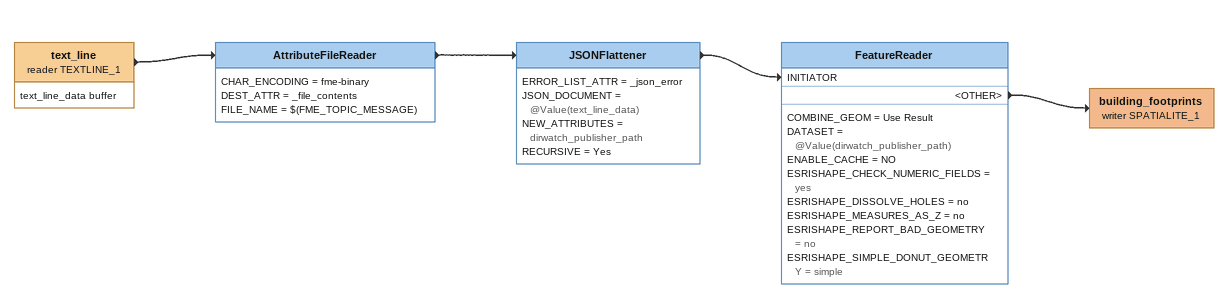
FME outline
text_line (reader TEXTLINE_1)
    attributes: text_line_data buffer
    -> AttributeFileReader
AttributeFileReader
    CHAR_ENCODING = fme-binary
    DEST_ATTR = _file_contents
    FILE_NAME = $(FME_TOPIC_MESSAGE)
    -> JSONFlattener
JSONFlattener
    ERROR_LIST_ATTR = _json_error
    JSON_DOCUMENT = @Value(text_line_data)
    NEW_ATTRIBUTES = dirwatch_publisher_path
    RECURSIVE = Yes
    -> FeatureReader [INITIATOR]
FeatureReader
    COMBINE_GEOM = Use Result
    DATASET = @Value(dirwatch_publisher_path)
    ENABLE_CACHE = NO
    ESRISHAPE_CHECK_NUMERIC_FIELDS = yes
    ESRISHAPE_DISSOLVE_HOLES = no
    ESRISHAPE_MEASURES_AS_Z = no
    ESRISHAPE_REPORT_BAD_GEOMETRY = no
    ESRISHAPE_SIMPLE_DONUT_GEOMETRY = simple
    <OTHER> -> building_footprints (writer SPATIALITE_1)
building_footprints (writer SPATIALITE_1)
